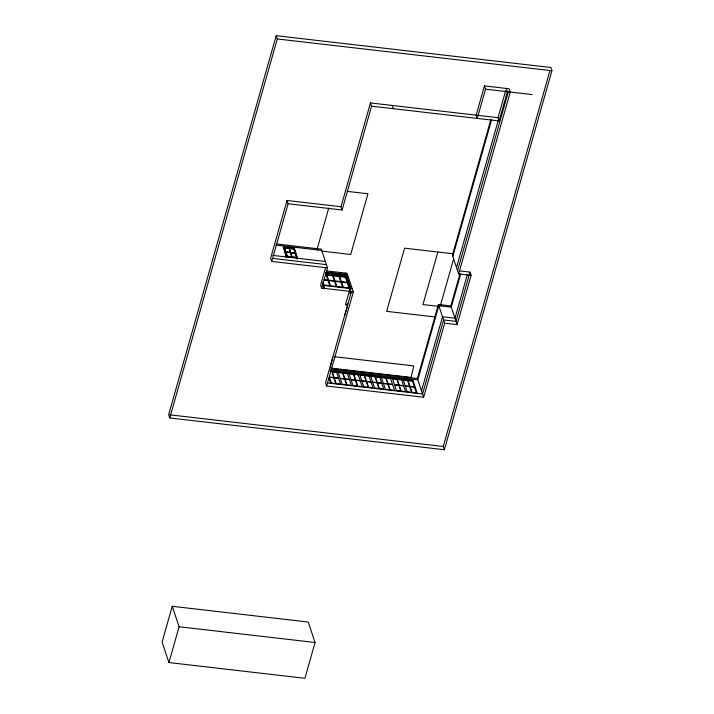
<?xml version="1.0" encoding="UTF-8"?>
<svg xmlns="http://www.w3.org/2000/svg" width="714" height="714" viewBox="0 0 714 714"><rect width="100%" height="100%" fill="white"/><g stroke="black" fill="none" stroke-linecap="round" stroke-linejoin="round"><path stroke-width="1.07" d="M276.202 35.7L168.656 414.691L169.745 417.949L444.367 449.731L551.913 70.74L550.824 67.491L276.202 35.7L277.291 38.949L169.745 417.949M287.01 200.482L288.09 203.74L342.104 209.987L341.015 206.739L287.01 200.482L270.633 258.173L271.722 261.422L327.521 267.884L321.711 288.358L324.415 288.67L322.737 283.155M172.244 606.284L162.087 642.082L168.932 662.556L304.914 678.3L315.079 642.502L308.225 622.028L172.244 606.284L179.098 626.758L168.932 662.556M271.722 261.422L288.09 203.74M284.333 247.767L287.18 256.272L296.765 257.379L293.918 248.883L283.503 247.749L283.342 247.258L294.177 248.383L297.265 259.021M283.503 247.749L294.409 248.615L297.488 257.79L297.194 258.816M286.394 257.567L286.689 256.54L283.619 247.356M286.466 257.772L283.378 247.133M294.177 248.383L283.342 247.258M328.752 208.095L317.239 248.686L317.659 249.954M341.015 206.739L370.477 102.932L476.158 115.159L477.247 118.417L485.547 89.17L484.458 85.912L509.18 88.777L510.269 92.026L458.656 273.917L471.097 275.354L457.112 324.62L444.67 323.183L438.405 304.459L450.846 305.895L457.112 324.62M325.557 267.705L320.622 285.109L321.711 288.358M342.104 209.987L371.566 106.181L370.477 102.932M323.335 284.948L324.415 288.67M323.326 285.421L352.234 288.768M344.505 276.898L344.8 275.863L345.397 275.934M325.53 272.552A157.009 76.612 15.8 0 1 345.442 275.095L345.371 275.354A157.009 76.612 15.8 0 0 336.464 274.042M347.968 282.628L345.005 274.265M349.271 286.296L349.146 285.752L350.065 288.51M349.494 290.544L345.469 304.735L347.049 304.923M350.199 289.054L345.585 274.337M350.208 291.116L349.646 293.106L350.958 293.258M444.67 323.183L423.652 397.243L326.646 386.015L353.323 292.017L350.851 291.731L345.442 275.095M351.466 291.455L325.557 382.758L326.646 386.015M330.386 366.809L332.786 357.286M347.281 307.279L344.594 315.686M476.158 115.159L484.458 85.912M437.852 252.015L422.947 304.557L437.887 306.288L438.307 307.555M423.652 397.243L417.387 378.509L438.405 304.459M490.92 119.381L452.381 255.193L458.656 273.917M452.81 256.451L491.651 119.586M453.702 258.655L440.636 304.717L441.056 305.976M371.566 106.181L499.095 120.943L498.006 117.685L505.708 90.535M421.51 390.835L442.528 316.775L454.97 318.221L467.429 274.31M456.505 267.509L498.408 119.863M499.095 120.943L507.386 91.695L506.306 88.447M457.567 270.668L508.27 91.99M450.846 305.895L459.968 273.765M460.691 273.962L451.266 307.163L438.824 305.717L417.815 379.777L330.725 369.691M459.637 270.909L470.008 272.105L456.023 321.371L443.581 319.934L422.563 393.985L327.619 382.999M444.367 449.731L443.278 446.482L549.914 70.704M326.012 273.016L328.092 273.212A141.185 68.892 15.8 0 1 336.455 274.176L344.898 275.434M277.291 38.949L551.913 70.74M485.547 89.17L532.109 94.56M477.255 115.284L498.006 117.685M347.129 191.352L367.933 193.762L350.708 254.461L321.809 251.114M276.47 243.974L321.255 249.15L327.521 267.884M275.791 245.107L321.675 250.418M285.761 252.024L295.337 253.131M286.689 256.54L297.488 257.79M272.784 255.389L325.379 261.476M272.819 258.423L326.432 264.635M326.146 270.865L347.058 273.284L353.323 292.017M326.28 272.096L347.477 274.551M339.266 276.291L342.541 276.675M324.067 279.665L327.896 280.102L326.173 274.935M324.21 280.075L328.038 280.522L329.77 285.689L324.022 285.029L322.978 281.923M324.495 288.411L350.922 291.464M347.923 303.959L347.334 303.896L346.915 305.378L347.504 305.449M334.607 356.75L413.745 365.916L411.086 377.411L330.85 368.129M331.403 368.558L417.387 378.509M330.734 370.843L412.924 380.357L417.279 393.378M329.814 371.2L413.094 380.839M329.395 377.063L333.768 377.572L331.867 371.878M169.762 414.825L443.278 446.482M179.098 626.758L315.079 642.502M470.008 272.105L471.097 275.354M453.22 255.014L452.792 253.747L404.588 248.169L386.658 311.349L434.862 316.927L435.29 318.194M392.316 105.458L393.405 108.706M346.165 274.399L350.922 288.617M345.415 273.096L345.844 274.363M348.191 283.788L350.851 291.731M325.513 272.971L326.03 274.515M296.533 257.254L295.185 253.22L290.785 252.711L292.133 256.745M289.125 248.32L291.972 256.826M291.74 256.701L290.393 252.667L285.993 252.149L287.34 256.183M328.967 378.134L330.716 383.356M325.459 272.81A157.009 76.612 15.8 0 1 327.646 273.025M332.046 273.498A157.009 76.612 15.8 0 1 334.25 273.765M288.965 248.41L284.565 247.901L285.921 251.935L290.321 252.444L288.965 248.41M293.757 248.963L289.357 248.454L290.714 252.488L295.105 252.997L293.757 248.963M331.939 273.694L326.2 273.025L326.717 274.595L332.465 275.256L331.939 273.694M338.374 274.435L332.626 273.774L333.152 275.336L338.9 276.006L338.382 274.435M344.817 275.185L339.061 274.515L339.587 276.086L345.335 276.746L344.817 275.185M332.608 275.675L326.851 275.015L328.583 280.183L334.339 280.852L332.608 275.675M339.043 276.425L333.295 275.756L335.027 280.932L340.774 281.593L339.043 276.425M345.478 277.166L339.73 276.505L341.462 281.673L347.209 282.342L345.478 277.166M334.473 281.262L328.726 280.602L330.457 285.77L336.205 286.439L334.473 281.262M340.908 282.012L335.161 281.343L336.892 286.519L342.64 287.18L340.908 282.012M347.352 282.753L341.595 282.092L343.327 287.26L349.084 287.929L347.352 282.753M336.651 372.431L332.278 371.923L334.179 377.626L338.561 378.125L336.651 372.431M342.658 373.127L338.275 372.619L340.185 378.322L344.567 378.822L342.658 373.127M347.45 373.681L343.068 373.172L344.978 378.875L349.36 379.375L347.45 373.681M353.457 374.377L349.075 373.868L350.985 379.571L355.367 380.071L353.457 374.377M358.249 374.93L353.867 374.422L355.777 380.125L360.159 380.633L358.249 374.93M364.256 375.626L359.874 375.118L361.784 380.821L366.166 381.321L364.256 375.626M369.049 376.18L364.667 375.671L366.577 381.374L370.95 381.883L369.049 376.18M375.055 376.876L370.673 376.367L372.574 382.07L376.956 382.57L375.055 376.876M379.839 377.429L375.466 376.921L377.367 382.624L381.749 383.132L379.839 377.429M385.846 378.125L381.463 377.617L383.373 383.32L387.756 383.82L385.846 378.125M390.638 378.679L386.256 378.17L388.166 383.873L392.548 384.382L390.638 378.679M396.895 379.402L392.513 378.893L394.423 384.596L398.805 385.105L396.895 379.402M401.687 379.955L397.305 379.446L399.215 385.149L403.597 385.658L401.687 379.955M407.694 380.651L403.312 380.143L405.222 385.846L409.595 386.354L407.694 380.651M412.487 381.205L408.105 380.696L410.006 386.399L414.388 386.908L412.487 381.205M333.849 377.804L329.466 377.295L331.376 382.999L335.758 383.507L333.849 377.804M338.641 378.358L334.259 377.849L336.169 383.552L340.551 384.061L338.641 378.358M344.648 379.054L340.266 378.545L342.176 384.248L346.549 384.757L344.648 379.054M349.441 379.607L345.058 379.098L346.959 384.801L351.342 385.31L349.441 379.607M355.438 380.303L351.065 379.794L352.966 385.498L357.348 386.006L355.438 380.303M360.231 380.857L355.849 380.348L357.759 386.051L362.141 386.56L360.231 380.857M366.237 381.553L361.855 381.044L363.765 386.747L368.147 387.256L366.237 381.553M371.03 382.106L366.648 381.597L368.558 387.3L372.94 387.809L371.03 382.106M377.037 382.802L372.654 382.293L374.564 387.997L378.947 388.505L377.037 382.802M381.829 383.356L377.447 382.847L379.357 388.55L383.73 389.059L381.829 383.356M387.836 384.052L383.454 383.543L385.355 389.246L389.737 389.755L387.836 384.052M392.62 384.605L388.246 384.096L390.147 389.799L394.53 390.308L392.62 384.605M398.876 385.328L394.494 384.828L396.404 390.522L400.786 391.031L398.876 385.328M403.669 385.881L399.287 385.382L401.197 391.076L405.579 391.584L403.669 385.881M409.675 386.577L405.293 386.078L407.203 391.772L411.585 392.281L409.675 386.577M414.468 387.14L410.086 386.631L411.996 392.325L416.378 392.834L414.468 387.14"/></g></svg>
